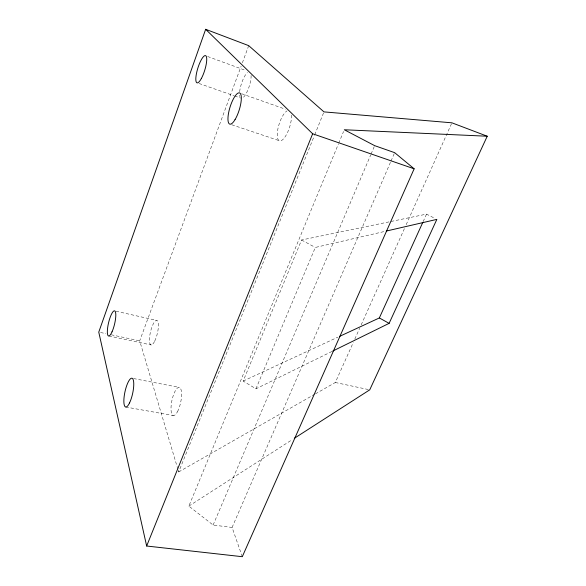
<?xml version="1.0" encoding="UTF-8"?>
<svg xmlns="http://www.w3.org/2000/svg" width="586" height="586" viewBox="0 0 586 586"><rect width="100%" height="100%" fill="white"/><g stroke="black" fill="none" stroke-linecap="round" stroke-linejoin="round"><path stroke-width="0.44" stroke-dasharray="2.93 2.2" d="M177.91 469.313L139.695 340.84L241.11 66.247M242.377 62.812L248.713 45.649M178.166 470.184L178.686 471.935L314.396 135.6M314.741 134.758L323.626 112.724M242.289 556.7L232.085 527.444L213.114 525.049L188.853 506.099L338.342 144.127M338.693 143.284L343.579 131.447M331.925 351.461L255.943 388.804L243.161 381.068L301.563 239.996L426.542 214.117L434.468 218.168M255.943 388.804L315.312 247.453L385.398 231.265M213.114 525.049L370.718 154.902M371.077 154.067L374.3 146.493M232.085 527.444L390.657 161.883M391.023 161.047L394.297 153.503M315.436 393.851L335.309 382.504L353.307 342.422M354.808 339.082L359.679 328.226M361.181 324.886L404.67 228.027M406.171 224.687L451.535 123.653M423.143 221.589L426.542 214.117M188.853 506.099L291.996 439.8M178.686 471.935L314.638 394.305M243.161 381.068L337.829 337.184M125.741 407.028L173.397 415.555M133.564 378.541L179.067 387.361M100.543 332.504L105.883 333.639M111.223 334.774L139.695 340.84M335.309 382.504L368.858 389.646M108.842 335.968L151.327 344.978M115.999 311.232L156.433 320.33M231.785 124.767L279.844 140.882M199.057 83.483L233.821 95.679M234.671 95.972L240.604 98.052M241.622 93.738L285.294 109.164M207.627 56.505L245.717 70.452M301.563 239.996L315.312 247.453M291.425 115.068A15.932 5.45 -72.2 0 1 283.998 138.303A15.932 5.45 -72.2 0 1 277.427 131.843A15.932 5.45 -72.2 0 1 287.118 110.827M251.101 75.433A13.939 4.117 -72.2 0 1 248.523 88.383A13.939 4.117 -72.2 0 1 242.699 97.913M239.835 96.558A13.939 4.117 -72.2 0 1 239.608 95.232M239.667 91.731A13.939 4.117 -72.2 0 1 247.38 72.591M177.521 411.643A14.394 4.476 -78.1 0 0 180.144 387.91A14.394 4.476 -78.1 0 0 171.222 404.838A14.394 4.476 -78.1 0 0 177.521 411.643M154.777 340.986A12.643 3.523 -76.7 0 0 157.312 320.615A12.643 3.523 -76.7 0 0 149.679 336.349A12.643 3.523 -76.7 0 0 154.777 340.986"/><path stroke-width="0.88" d="M487.237 136.23L451.909 122.818L323.97 111.882L248.713 45.649L205.657 29.3L98.763 332.123L146.654 546.02L242.289 556.7L414.148 168.797L394.656 152.66L374.659 145.65L344.282 129.755L487.237 136.23L369.737 389.837L294.304 438.321M146.654 546.02L312.646 133.769L205.657 29.3M339.492 336.415L379.347 317.942L422.77 222.424M332.738 351.065L389.111 323.362L436.848 219.384L386.284 231.06M312.646 133.769L414.148 168.797M379.347 317.942L389.111 323.362M112.036 331.815A12.907 3.069 -76.6 0 0 115.003 311.093A12.907 3.069 -76.6 0 0 107.707 327.274A12.907 3.069 -76.6 0 0 112.036 331.815M129.528 402.934A14.738 3.926 -77.7 0 0 132.707 378.732A14.738 3.926 -77.7 0 0 124.203 396.187A14.738 3.926 -77.7 0 0 129.528 402.934M235.059 119.595A16.357 4.805 -72.7 0 0 240.209 93.357A16.357 4.805 -72.7 0 0 228.65 112.585A16.357 4.805 -72.7 0 0 235.059 119.595M201.342 78.524A14.262 3.604 -72.7 0 0 205.972 55.912A14.262 3.604 -72.7 0 0 196.515 73.243A14.262 3.604 -72.7 0 0 201.342 78.524"/></g></svg>
